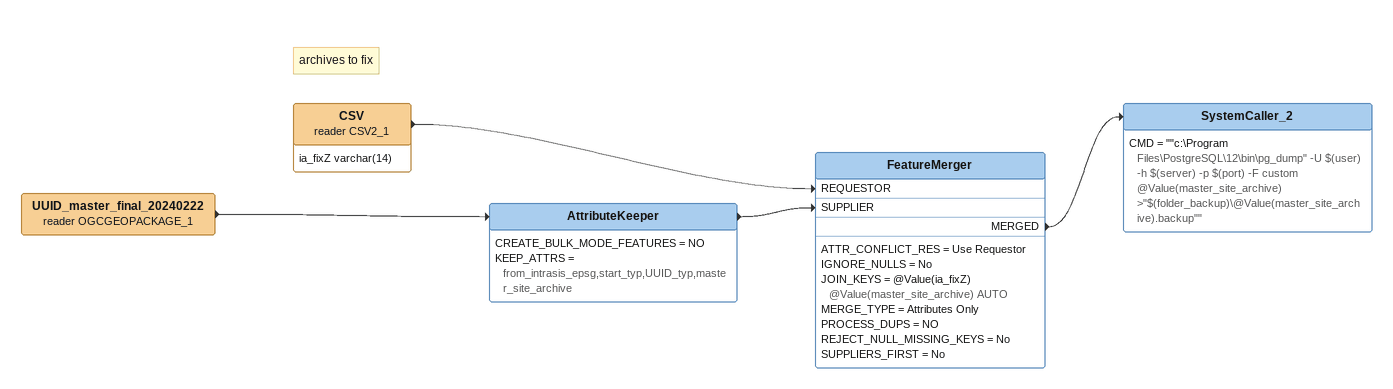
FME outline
UUID_master_final_20240222 (reader OGCGEOPACKAGE_1)
    -> AttributeKeeper
AttributeKeeper
    CREATE_BULK_MODE_FEATURES = NO
    KEEP_ATTRS = from_intrasis_epsg,start_typ,UUID_typ,master_site_archive
    -> FeatureMerger [SUPPLIER]
Note: archives to fix
CSV (reader CSV2_1)
    attributes: ia_fixZ varchar(14)
    -> FeatureMerger [REQUESTOR]
FeatureMerger
    ATTR_CONFLICT_RES = Use Requestor
    IGNORE_NULLS = No
    JOIN_KEYS = @Value(ia_fixZ) @Value(master_site_archive) AUTO
    MERGE_TYPE = Attributes Only
    PROCESS_DUPS = NO
    REJECT_NULL_MISSING_KEYS = No
    SUPPLIERS_FIRST = No
    MERGED -> SystemCaller_2
SystemCaller_2
    CMD = ""c:\Program Files\PostgreSQL\12\bin\pg_dump" -U $(user) -h $(server) -p $(port) -F custom @Value(master_site_archive)  >"$(folder_backup)\@Value(master_site_archive).backup""
